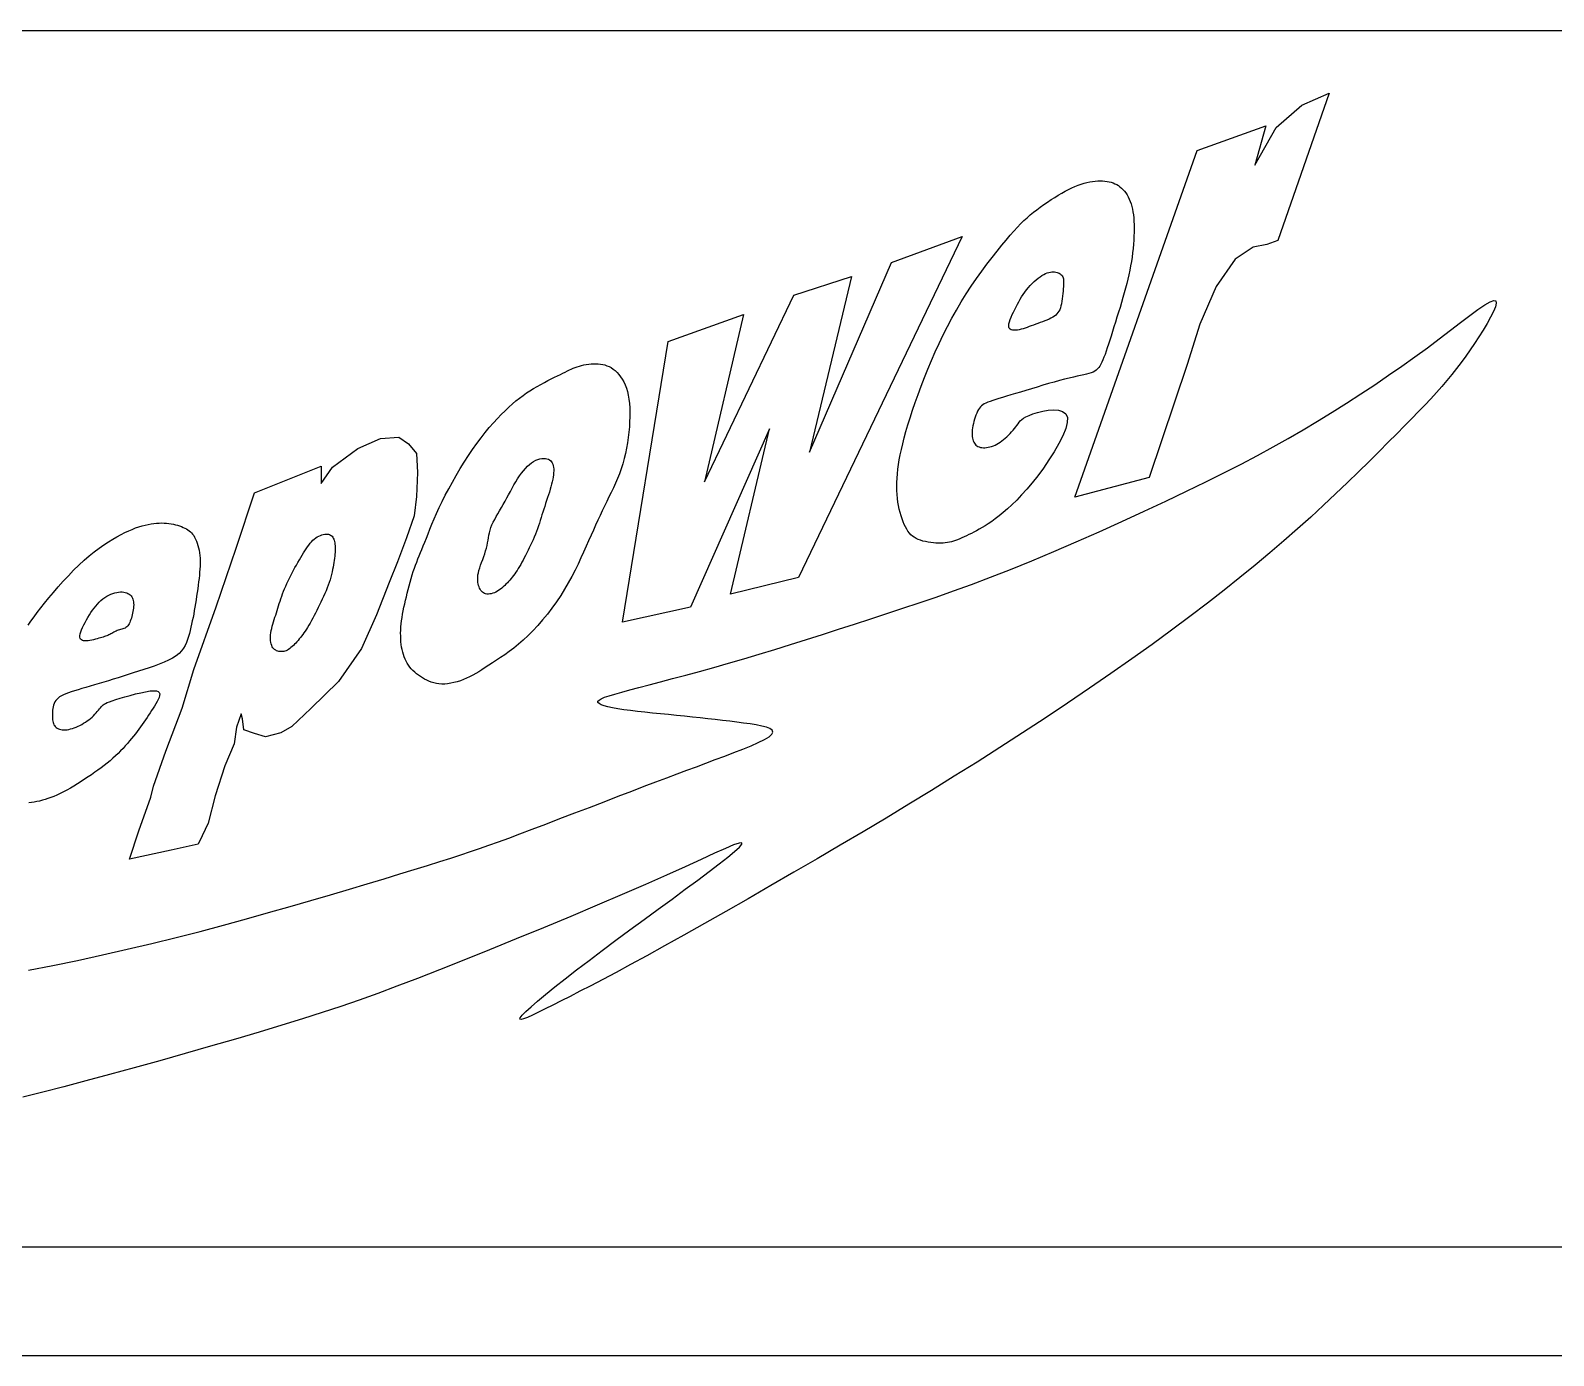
# Model space of a CAD drawing. Extents: x 889 to 1176, y 251 to 455.
# Drawn here: x 906.59 to 924.11, y 251.2 to 266.44 of the extents above; entities that cross this region are included whole.
import ezdxf

# ---------------------------------------------------------------- set-up
doc = ezdxf.new("R2010")
doc.units = 0
doc.layers.add('圖框層', color=7, linetype='CONTINUOUS')
doc.layers.add('輪廓線層', color=7, linetype='CONTINUOUS')

msp = doc.modelspace()

# ---------------------------------------------------------------- linework, layer by layer
at = {"layer": '圖框層', "color": 7}
for p, q in [((890.321, 266.445), (1174.821, 266.445)), ((890.321, 252.445), (1174.821, 252.445)), ((889.071, 251.195), (1176.071, 251.195))]:
    msp.add_line(p, q, dxfattribs=at)
at = {"layer": '輪廓線層', "color": 116}
for points in [[(920.229, 263.497), (920.042, 263.064), (919.894, 262.601), (919.46, 261.301), (918.602, 261.074), (920.012, 265.063), (920.801, 265.349), (920.672, 264.896), (920.919, 265.329), (921.215, 265.585), (921.53, 265.723), (920.939, 264.029), (920.81, 263.98), (920.653, 263.95), (920.446, 263.812)], [(919.02, 262.928), (919.005, 262.88), (918.99, 262.835), (918.976, 262.792), (918.963, 262.753), (918.951, 262.717), (918.938, 262.684), (918.926, 262.654), (918.915, 262.627), (918.903, 262.603), (918.891, 262.583), (918.878, 262.565), (918.864, 262.549), (918.849, 262.536), (918.832, 262.524), (918.813, 262.514), (918.791, 262.505), (918.766, 262.497), (918.737, 262.489), (918.706, 262.481), (918.67, 262.473), (918.631, 262.465), (918.587, 262.455), (918.539, 262.444), (918.486, 262.431), (918.428, 262.415), (918.366, 262.398), (918.302, 262.38), (918.236, 262.361), (918.169, 262.341), (918.103, 262.321), (918.039, 262.302), (917.978, 262.283), (917.92, 262.266), (917.867, 262.25), (917.817, 262.235), (917.772, 262.222), (917.73, 262.209), (917.693, 262.197), (917.659, 262.186), (917.63, 262.176), (917.604, 262.166), (917.581, 262.156), (917.562, 262.147), (917.545, 262.136), (917.531, 262.125), (917.518, 262.113), (917.506, 262.098), (917.495, 262.082), (917.485, 262.063), (917.475, 262.042), (917.466, 262.019), (917.457, 261.995), (917.449, 261.971), (917.442, 261.946), (917.436, 261.921), (917.431, 261.896), (917.427, 261.873), (917.424, 261.85), (917.422, 261.829), (917.422, 261.808), (917.422, 261.789), (917.424, 261.771), (917.426, 261.753), (917.43, 261.737), (917.435, 261.722), (917.441, 261.708), (917.448, 261.695), (917.456, 261.684), (917.466, 261.673), (917.477, 261.664), (917.489, 261.657), (917.502, 261.651), (917.517, 261.647), (917.534, 261.644), (917.551, 261.643), (917.569, 261.643), (917.588, 261.645), (917.607, 261.648), (917.627, 261.652), (917.646, 261.658), (917.666, 261.665), (917.686, 261.674), (917.705, 261.684), (917.725, 261.695), (917.744, 261.707), (917.763, 261.721), (917.783, 261.736), (917.802, 261.752), (917.821, 261.769), (917.84, 261.787), (917.858, 261.805), (917.876, 261.824), (917.893, 261.844), (917.909, 261.863), (917.924, 261.882), (917.937, 261.9), (917.95, 261.918), (917.962, 261.935), (917.976, 261.951), (917.993, 261.967), (918.014, 261.983), (918.041, 261.999), (918.076, 262.015), (918.12, 262.032), (918.174, 262.048), (918.234, 262.063), (918.296, 262.073), (918.358, 262.078), (918.415, 262.074), (918.463, 262.06), (918.498, 262.034), (918.517, 261.992), (918.516, 261.934), (918.498, 261.863), (918.465, 261.781), (918.42, 261.691), (918.366, 261.597), (918.305, 261.502), (918.241, 261.408), (918.176, 261.319), (918.112, 261.238), (918.051, 261.165), (917.991, 261.099), (917.935, 261.039), (917.88, 260.986), (917.828, 260.938), (917.779, 260.896), (917.732, 260.858), (917.688, 260.824), (917.647, 260.795), (917.608, 260.768), (917.572, 260.745), (917.537, 260.724), (917.504, 260.705), (917.472, 260.688), (917.442, 260.672), (917.413, 260.657), (917.384, 260.643), (917.357, 260.629), (917.33, 260.617), (917.305, 260.605), (917.279, 260.594), (917.255, 260.584), (917.231, 260.575), (917.207, 260.568), (917.184, 260.561), (917.161, 260.555), (917.137, 260.551), (917.113, 260.547), (917.088, 260.545), (917.062, 260.544), (917.035, 260.544), (917.006, 260.545), (916.977, 260.548), (916.946, 260.551), (916.916, 260.556), (916.886, 260.562), (916.856, 260.569), (916.828, 260.578), (916.802, 260.587), (916.778, 260.599), (916.756, 260.612), (916.736, 260.626), (916.717, 260.642), (916.7, 260.661), (916.684, 260.682), (916.669, 260.705), (916.655, 260.731), (916.641, 260.759), (916.628, 260.79), (916.616, 260.823), (916.604, 260.859), (916.594, 260.896), (916.584, 260.935), (916.576, 260.976), (916.569, 261.017), (916.563, 261.06), (916.559, 261.104), (916.557, 261.149), (916.556, 261.195), (916.556, 261.243), (916.558, 261.292), (916.562, 261.342), (916.568, 261.394), (916.575, 261.448), (916.584, 261.504), (916.595, 261.562), (916.608, 261.623), (916.623, 261.688), (916.641, 261.756), (916.661, 261.828), (916.684, 261.905), (916.709, 261.987), (916.737, 262.074), (916.768, 262.164), (916.801, 262.257), (916.836, 262.352), (916.873, 262.449), (916.913, 262.548), (916.954, 262.646), (916.997, 262.745), (917.042, 262.843), (917.089, 262.94), (917.138, 263.037), (917.189, 263.133), (917.242, 263.227), (917.297, 263.32), (917.354, 263.412), (917.412, 263.502), (917.472, 263.59), (917.532, 263.674), (917.592, 263.756), (917.651, 263.833), (917.708, 263.905), (917.762, 263.972), (917.812, 264.033), (917.859, 264.087), (917.902, 264.136), (917.942, 264.18), (917.98, 264.22), (918.017, 264.256), (918.053, 264.29), (918.09, 264.321), (918.127, 264.352), (918.166, 264.382), (918.206, 264.412), (918.247, 264.442), (918.289, 264.47), (918.33, 264.498), (918.372, 264.524), (918.413, 264.549), (918.454, 264.573), (918.493, 264.594), (918.532, 264.614), (918.569, 264.632), (918.605, 264.649), (918.641, 264.663), (918.675, 264.676), (918.709, 264.686), (918.742, 264.695), (918.774, 264.702), (918.805, 264.708), (918.836, 264.711), (918.866, 264.713), (918.894, 264.714), (918.922, 264.713), (918.949, 264.711), (918.974, 264.707), (918.998, 264.703), (919.021, 264.697), (919.044, 264.69), (919.065, 264.681), (919.085, 264.671), (919.104, 264.66), (919.122, 264.646), (919.14, 264.631), (919.157, 264.614), (919.174, 264.596), (919.189, 264.575), (919.204, 264.553), (919.217, 264.53), (919.23, 264.504), (919.241, 264.478), (919.251, 264.45), (919.259, 264.42), (919.266, 264.389), (919.272, 264.357), (919.277, 264.322), (919.28, 264.287), (919.282, 264.249), (919.284, 264.209), (919.284, 264.168), (919.284, 264.124), (919.282, 264.079), (919.28, 264.032), (919.277, 263.984), (919.273, 263.935), (919.267, 263.885), (919.261, 263.835), (919.254, 263.785), (919.245, 263.735), (919.235, 263.685), (919.225, 263.634), (919.213, 263.583), (919.2, 263.532), (919.186, 263.479), (919.172, 263.426), (919.156, 263.371), (919.14, 263.315), (919.123, 263.258), (919.105, 263.201), (919.088, 263.144), (919.07, 263.088), (919.053, 263.032), (919.036, 262.979)], [(914.183, 259.808), (913.402, 259.637), (913.926, 262.865), (914.793, 263.175), (914.343, 261.251), (915.37, 263.4), (916.033, 263.613), (915.552, 261.593), (916.493, 263.774), (917.306, 264.073), (915.424, 260.15), (914.643, 259.958), (915.092, 261.86)], [(918.35, 263.144), (918.329, 263.133), (918.307, 263.122), (918.283, 263.112), (918.258, 263.102), (918.232, 263.092), (918.206, 263.082), (918.179, 263.072), (918.153, 263.063), (918.127, 263.054), (918.102, 263.044), (918.078, 263.036), (918.054, 263.027), (918.031, 263.019), (918.008, 263.012), (917.985, 263.006), (917.963, 263.001), (917.942, 262.997), (917.921, 262.995), (917.902, 262.994), (917.885, 262.996), (917.87, 263), (917.858, 263.007), (917.849, 263.017), (917.844, 263.03), (917.843, 263.047), (917.845, 263.068), (917.851, 263.091), (917.86, 263.117), (917.871, 263.145), (917.883, 263.174), (917.897, 263.203), (917.912, 263.233), (917.927, 263.263), (917.942, 263.293), (917.958, 263.322), (917.974, 263.351), (917.991, 263.379), (918.009, 263.407), (918.028, 263.434), (918.048, 263.46), (918.069, 263.486), (918.09, 263.51), (918.113, 263.534), (918.135, 263.556), (918.158, 263.576), (918.181, 263.594), (918.203, 263.611), (918.225, 263.625), (918.246, 263.637), (918.266, 263.647), (918.285, 263.654), (918.304, 263.66), (918.322, 263.664), (918.339, 263.666), (918.355, 263.666), (918.371, 263.666), (918.386, 263.664), (918.399, 263.66), (918.412, 263.656), (918.424, 263.651), (918.435, 263.644), (918.444, 263.637), (918.453, 263.629), (918.459, 263.62), (918.465, 263.61), (918.468, 263.599), (918.471, 263.587), (918.473, 263.573), (918.473, 263.558), (918.473, 263.54), (918.473, 263.52), (918.471, 263.497), (918.47, 263.472), (918.468, 263.445), (918.465, 263.416), (918.462, 263.386), (918.459, 263.357), (918.454, 263.328), (918.449, 263.3), (918.443, 263.274), (918.437, 263.252), (918.429, 263.231), (918.42, 263.213), (918.409, 263.197), (918.397, 263.182), (918.383, 263.168), (918.368, 263.156)], [(911.321, 258.923), (911.289, 258.925), (911.259, 258.929), (911.229, 258.936), (911.201, 258.944), (911.174, 258.955), (911.148, 258.966), (911.123, 258.979), (911.099, 258.993), (911.075, 259.008), (911.053, 259.024), (911.031, 259.041), (911.01, 259.059), (910.99, 259.078), (910.971, 259.097), (910.954, 259.118), (910.938, 259.14), (910.924, 259.162), (910.911, 259.186), (910.9, 259.211), (910.889, 259.236), (910.88, 259.263), (910.873, 259.29), (910.866, 259.319), (910.86, 259.348), (910.856, 259.379), (910.852, 259.41), (910.85, 259.442), (910.849, 259.476), (910.848, 259.509), (910.849, 259.544), (910.851, 259.58), (910.854, 259.616), (910.859, 259.652), (910.864, 259.69), (910.871, 259.728), (910.878, 259.767), (910.886, 259.806), (910.895, 259.847), (910.904, 259.887), (910.914, 259.928), (910.924, 259.97), (910.935, 260.012), (910.946, 260.054), (910.957, 260.096), (910.969, 260.137), (910.981, 260.178), (910.994, 260.217), (911.006, 260.255), (911.019, 260.292), (911.033, 260.327), (911.047, 260.363), (911.061, 260.398), (911.076, 260.435), (911.092, 260.473), (911.108, 260.513), (911.126, 260.556), (911.144, 260.602), (911.164, 260.652), (911.185, 260.706), (911.208, 260.763), (911.233, 260.823), (911.261, 260.886), (911.291, 260.953), (911.325, 261.022), (911.361, 261.095), (911.401, 261.171), (911.443, 261.247), (911.487, 261.324), (911.533, 261.402), (911.58, 261.478), (911.628, 261.552), (911.676, 261.623), (911.724, 261.691), (911.773, 261.755), (911.82, 261.816), (911.868, 261.874), (911.915, 261.928), (911.961, 261.978), (912.006, 262.025), (912.05, 262.069), (912.092, 262.11), (912.134, 262.147), (912.175, 262.182), (912.216, 262.214), (912.256, 262.245), (912.296, 262.273), (912.336, 262.299), (912.377, 262.325), (912.419, 262.349), (912.46, 262.372), (912.502, 262.394), (912.542, 262.415), (912.581, 262.434), (912.619, 262.453), (912.654, 262.47), (912.686, 262.486), (912.715, 262.501), (912.742, 262.514), (912.766, 262.526), (912.789, 262.538), (912.811, 262.548), (912.833, 262.558), (912.856, 262.566), (912.879, 262.574), (912.904, 262.582), (912.93, 262.589), (912.956, 262.595), (912.984, 262.6), (913.012, 262.604), (913.04, 262.607), (913.068, 262.609), (913.095, 262.609), (913.122, 262.608), (913.148, 262.606), (913.173, 262.601), (913.197, 262.595), (913.221, 262.587), (913.245, 262.576), (913.268, 262.564), (913.291, 262.548), (913.314, 262.53), (913.337, 262.51), (913.358, 262.486), (913.379, 262.46), (913.398, 262.432), (913.416, 262.4), (913.432, 262.366), (913.446, 262.329), (913.458, 262.289), (913.467, 262.246), (913.474, 262.201), (913.48, 262.153), (913.483, 262.103), (913.484, 262.051), (913.484, 261.997), (913.482, 261.94), (913.479, 261.882), (913.473, 261.822), (913.466, 261.761), (913.458, 261.7), (913.447, 261.639), (913.435, 261.578), (913.42, 261.517), (913.404, 261.458), (913.385, 261.401), (913.364, 261.344), (913.342, 261.289), (913.319, 261.235), (913.295, 261.182), (913.27, 261.129), (913.244, 261.076), (913.219, 261.024), (913.193, 260.971), (913.168, 260.918), (913.143, 260.864), (913.117, 260.809), (913.091, 260.753), (913.065, 260.695), (913.038, 260.635), (913.011, 260.573), (912.982, 260.509), (912.953, 260.442), (912.922, 260.374), (912.889, 260.304), (912.854, 260.233), (912.817, 260.161), (912.777, 260.088), (912.734, 260.015), (912.689, 259.942), (912.64, 259.87), (912.589, 259.798), (912.536, 259.729), (912.481, 259.661), (912.426, 259.597), (912.37, 259.536), (912.314, 259.48), (912.258, 259.428), (912.203, 259.381), (912.149, 259.337), (912.096, 259.298), (912.045, 259.261), (911.996, 259.228), (911.949, 259.196), (911.904, 259.167), (911.862, 259.139), (911.822, 259.113), (911.784, 259.088), (911.748, 259.065), (911.712, 259.044), (911.677, 259.024), (911.642, 259.006), (911.607, 258.989), (911.571, 258.974), (911.535, 258.96), (911.498, 258.949), (911.461, 258.939), (911.425, 258.932), (911.389, 258.926), (911.355, 258.923)], [(910.399, 259.331), (910.132, 258.952), (909.817, 258.64), (909.595, 258.433), (909.47, 258.363), (909.293, 258.314), (909.169, 258.352), (909.045, 258.397), (909.03, 258.521), (909.015, 258.581), (908.962, 258.427), (908.932, 258.236), (908.827, 257.98), (908.714, 257.635), (908.635, 257.323), (908.566, 257.177), (908.521, 257.08), (908.209, 257.012), (907.728, 256.907), (907.837, 257.234), (907.976, 257.621), (908.006, 257.748), (908.146, 258.149), (908.334, 258.645), (908.469, 259.092), (908.725, 259.813), (908.955, 260.485), (909.166, 261.122), (909.933, 261.43), (909.933, 261.231), (910.065, 261.419), (910.355, 261.633), (910.618, 261.749), (910.828, 261.764), (910.937, 261.686), (911.031, 261.577), (911.043, 261.359), (911.031, 261.081), (911.005, 260.859), (910.915, 260.604), (910.813, 260.329), (910.715, 260.093), (910.572, 259.718)], [(912.028, 260.99), (912.049, 261.027), (912.069, 261.065), (912.09, 261.102), (912.11, 261.14), (912.131, 261.178), (912.151, 261.215), (912.172, 261.251), (912.194, 261.285), (912.216, 261.318), (912.238, 261.349), (912.261, 261.378), (912.284, 261.405), (912.307, 261.429), (912.331, 261.451), (912.355, 261.47), (912.378, 261.486), (912.402, 261.499), (912.426, 261.508), (912.449, 261.515), (912.472, 261.519), (912.493, 261.52), (912.513, 261.519), (912.531, 261.516), (912.548, 261.51), (912.562, 261.502), (912.574, 261.492), (912.584, 261.481), (912.593, 261.467), (912.599, 261.452), (912.604, 261.435), (912.607, 261.417), (912.609, 261.397), (912.609, 261.376), (912.608, 261.354), (912.606, 261.33), (912.602, 261.305), (912.598, 261.279), (912.592, 261.252), (912.585, 261.224), (912.577, 261.194), (912.569, 261.164), (912.559, 261.133), (912.549, 261.101), (912.538, 261.068), (912.527, 261.035), (912.516, 261.002), (912.505, 260.968), (912.495, 260.935), (912.484, 260.902), (912.474, 260.87), (912.464, 260.838), (912.454, 260.806), (912.444, 260.774), (912.433, 260.742), (912.422, 260.71), (912.41, 260.678), (912.398, 260.647), (912.385, 260.615), (912.371, 260.583), (912.357, 260.552), (912.343, 260.522), (912.328, 260.491), (912.314, 260.462), (912.299, 260.433), (912.285, 260.404), (912.271, 260.377), (912.257, 260.35), (912.243, 260.324), (912.229, 260.299), (912.216, 260.276), (912.202, 260.253), (912.188, 260.231), (912.175, 260.211), (912.161, 260.191), (912.147, 260.172), (912.133, 260.154), (912.119, 260.137), (912.105, 260.12), (912.09, 260.104), (912.076, 260.088), (912.06, 260.072), (912.045, 260.057), (912.029, 260.042), (912.012, 260.028), (911.996, 260.015), (911.979, 260.003), (911.961, 259.992), (911.944, 259.982), (911.926, 259.974), (911.908, 259.968), (911.891, 259.963), (911.873, 259.96), (911.857, 259.959), (911.841, 259.959), (911.826, 259.962), (911.812, 259.966), (911.8, 259.972), (911.789, 259.98), (911.779, 259.99), (911.77, 260.001), (911.762, 260.014), (911.756, 260.028), (911.75, 260.043), (911.745, 260.059), (911.741, 260.075), (911.738, 260.093), (911.736, 260.112), (911.735, 260.132), (911.736, 260.154), (911.738, 260.178), (911.743, 260.203), (911.749, 260.23), (911.758, 260.259), (911.768, 260.29), (911.779, 260.322), (911.792, 260.355), (911.804, 260.389), (911.816, 260.422), (911.826, 260.455), (911.836, 260.488), (911.843, 260.519), (911.849, 260.549), (911.854, 260.578), (911.859, 260.607), (911.864, 260.636), (911.87, 260.665), (911.877, 260.694), (911.887, 260.723), (911.899, 260.754), (911.913, 260.785), (911.93, 260.817), (911.948, 260.85), (911.967, 260.883), (911.987, 260.918), (912.008, 260.953)], [(909.991, 260.649), (910.005, 260.648), (910.018, 260.646), (910.03, 260.643), (910.041, 260.638), (910.051, 260.631), (910.059, 260.623), (910.067, 260.614), (910.073, 260.603), (910.079, 260.592), (910.084, 260.578), (910.088, 260.564), (910.091, 260.549), (910.093, 260.532), (910.095, 260.515), (910.096, 260.497), (910.096, 260.478), (910.096, 260.458), (910.095, 260.437), (910.093, 260.416), (910.091, 260.393), (910.088, 260.37), (910.085, 260.346), (910.081, 260.321), (910.077, 260.295), (910.072, 260.269), (910.066, 260.241), (910.06, 260.213), (910.053, 260.183), (910.045, 260.154), (910.036, 260.123), (910.026, 260.092), (910.015, 260.061), (910.003, 260.029), (909.99, 259.997), (909.976, 259.964), (909.962, 259.932), (909.947, 259.899), (909.931, 259.867), (909.915, 259.835), (909.9, 259.803), (909.884, 259.771), (909.868, 259.74), (909.853, 259.71), (909.837, 259.681), (909.822, 259.653), (909.807, 259.625), (909.793, 259.6), (909.778, 259.575), (909.764, 259.553), (909.75, 259.531), (909.736, 259.512), (909.723, 259.493), (909.709, 259.475), (909.696, 259.458), (909.682, 259.442), (909.669, 259.426), (909.656, 259.41), (909.642, 259.395), (909.629, 259.381), (909.615, 259.367), (909.601, 259.354), (909.587, 259.342), (909.573, 259.331), (909.559, 259.322), (909.545, 259.314), (909.531, 259.307), (909.517, 259.302), (909.503, 259.299), (909.489, 259.296), (909.475, 259.296), (909.461, 259.296), (909.448, 259.298), (909.435, 259.301), (909.422, 259.306), (909.411, 259.312), (909.399, 259.32), (909.389, 259.329), (909.38, 259.34), (909.372, 259.353), (909.365, 259.368), (909.36, 259.385), (909.356, 259.403), (909.353, 259.423), (909.352, 259.444), (909.352, 259.467), (909.353, 259.49), (909.356, 259.514), (909.36, 259.538), (909.365, 259.563), (909.371, 259.588), (909.378, 259.614), (909.385, 259.639), (909.393, 259.665), (909.402, 259.691), (909.411, 259.717), (909.419, 259.743), (909.427, 259.77), (909.436, 259.796), (909.444, 259.823), (909.452, 259.85), (909.461, 259.877), (909.47, 259.905), (909.48, 259.933), (909.491, 259.962), (909.502, 259.991), (909.514, 260.02), (909.526, 260.05), (909.54, 260.081), (909.554, 260.111), (909.569, 260.142), (909.584, 260.172), (909.6, 260.203), (909.616, 260.233), (909.632, 260.263), (909.649, 260.293), (909.666, 260.322), (909.683, 260.351), (909.699, 260.379), (909.716, 260.406), (909.732, 260.432), (909.747, 260.457), (909.762, 260.48), (909.777, 260.502), (909.792, 260.523), (909.807, 260.543), (909.823, 260.561), (909.838, 260.577), (909.855, 260.592), (909.872, 260.605), (909.889, 260.616), (909.907, 260.625), (909.925, 260.633), (909.942, 260.64), (909.959, 260.644), (909.976, 260.647)], [(907.601, 259.542), (907.588, 259.538), (907.575, 259.532), (907.563, 259.526), (907.55, 259.519), (907.538, 259.512), (907.526, 259.506), (907.514, 259.499), (907.503, 259.493), (907.491, 259.488), (907.479, 259.482), (907.467, 259.478), (907.455, 259.473), (907.442, 259.469), (907.427, 259.464), (907.412, 259.46), (907.395, 259.455), (907.377, 259.45), (907.357, 259.444), (907.337, 259.439), (907.316, 259.433), (907.295, 259.429), (907.274, 259.425), (907.254, 259.422), (907.235, 259.42), (907.217, 259.42), (907.201, 259.421), (907.188, 259.425), (907.176, 259.43), (907.167, 259.438), (907.161, 259.449), (907.157, 259.463), (907.157, 259.479), (907.161, 259.499), (907.168, 259.522), (907.177, 259.548), (907.189, 259.575), (907.203, 259.603), (907.218, 259.632), (907.234, 259.661), (907.251, 259.69), (907.268, 259.719), (907.286, 259.746), (907.303, 259.772), (907.322, 259.797), (907.341, 259.821), (907.36, 259.844), (907.38, 259.865), (907.401, 259.884), (907.423, 259.902), (907.446, 259.918), (907.468, 259.933), (907.492, 259.946), (907.515, 259.957), (907.538, 259.966), (907.561, 259.973), (907.583, 259.978), (907.604, 259.982), (907.625, 259.983), (907.645, 259.983), (907.663, 259.981), (907.681, 259.977), (907.697, 259.972), (907.712, 259.965), (907.725, 259.957), (907.737, 259.948), (907.747, 259.937), (907.755, 259.926), (907.763, 259.913), (907.768, 259.899), (907.773, 259.885), (907.776, 259.869), (907.777, 259.852), (907.778, 259.834), (907.777, 259.816), (907.775, 259.797), (907.773, 259.778), (907.769, 259.759), (907.765, 259.739), (907.761, 259.72), (907.756, 259.701), (907.751, 259.682), (907.745, 259.664), (907.739, 259.647), (907.733, 259.631), (907.726, 259.616), (907.718, 259.603), (907.709, 259.591), (907.7, 259.581), (907.689, 259.573), (907.678, 259.567), (907.666, 259.561), (907.653, 259.557), (907.64, 259.554), (907.627, 259.55), (907.614, 259.547)]]:
    msp.add_lwpolyline(points, close=True, dxfattribs=at)
at = {"layer": '輪廓線層', "color": 1}
msp.add_lwpolyline([(906.569, 255.63), (906.848, 255.685), (907.131, 255.743), (907.417, 255.805), (907.702, 255.87), (907.986, 255.937), (908.266, 256.006), (908.541, 256.077), (908.811, 256.149), (909.074, 256.22), (909.33, 256.292), (909.578, 256.362), (909.816, 256.431), (910.043, 256.498), (910.259, 256.562), (910.464, 256.623), (910.657, 256.681), (910.838, 256.737), (911.005, 256.788), (911.159, 256.836), (911.3, 256.88), (911.426, 256.921), (911.542, 256.958), (911.651, 256.994), (911.757, 257.03), (911.863, 257.067), (911.973, 257.106), (912.091, 257.149), (912.22, 257.198), (912.363, 257.252), (912.518, 257.311), (912.681, 257.374), (912.85, 257.439), (913.02, 257.504), (913.188, 257.569), (913.351, 257.632), (913.506, 257.692), (913.65, 257.747), (913.784, 257.797), (913.91, 257.845), (914.028, 257.889), (914.142, 257.931), (914.252, 257.972), (914.36, 258.013), (914.467, 258.053), (914.576, 258.093), (914.682, 258.134), (914.784, 258.174), (914.879, 258.213), (914.962, 258.25), (915.032, 258.285), (915.086, 258.317), (915.119, 258.346), (915.131, 258.371), (915.122, 258.392), (915.096, 258.411), (915.055, 258.426), (915.001, 258.44), (914.938, 258.453), (914.867, 258.464), (914.792, 258.474), (914.714, 258.485), (914.634, 258.495), (914.551, 258.505), (914.467, 258.515), (914.382, 258.524), (914.294, 258.534), (914.205, 258.543), (914.114, 258.552), (914.022, 258.562), (913.929, 258.571), (913.837, 258.58), (913.746, 258.589), (913.657, 258.598), (913.572, 258.607), (913.492, 258.617), (913.417, 258.627), (913.348, 258.638), (913.286, 258.649), (913.233, 258.661), (913.189, 258.672), (913.154, 258.685), (913.13, 258.698), (913.117, 258.711), (913.117, 258.725), (913.13, 258.739), (913.155, 258.754), (913.194, 258.771), (913.247, 258.789), (913.312, 258.808), (913.391, 258.831), (913.483, 258.855), (913.588, 258.883), (913.706, 258.914), (913.836, 258.948), (913.977, 258.985), (914.127, 259.026), (914.285, 259.069), (914.45, 259.114), (914.621, 259.163), (914.795, 259.213), (914.972, 259.266), (915.152, 259.321), (915.333, 259.378), (915.516, 259.436), (915.7, 259.495), (915.885, 259.554), (916.07, 259.614), (916.255, 259.674), (916.439, 259.734), (916.625, 259.795), (916.813, 259.857), (917.007, 259.923), (917.207, 259.994), (917.415, 260.07), (917.633, 260.152), (917.864, 260.243), (918.107, 260.342), (918.36, 260.448), (918.619, 260.56), (918.882, 260.676), (919.143, 260.794), (919.4, 260.912), (919.649, 261.028), (919.886, 261.141), (920.109, 261.249), (920.318, 261.353), (920.516, 261.455), (920.703, 261.554), (920.884, 261.651), (921.058, 261.749), (921.228, 261.847), (921.396, 261.947), (921.563, 262.05), (921.729, 262.155), (921.893, 262.261), (922.054, 262.368), (922.212, 262.476), (922.366, 262.583), (922.515, 262.689), (922.658, 262.794), (922.795, 262.896), (922.923, 262.994), (923.041, 263.084), (923.147, 263.165), (923.24, 263.233), (923.318, 263.286), (923.379, 263.322), (923.422, 263.338), (923.446, 263.332), (923.451, 263.306), (923.442, 263.264), (923.419, 263.209), (923.386, 263.144), (923.346, 263.072), (923.3, 262.995), (923.251, 262.918), (923.201, 262.842), (923.151, 262.768), (923.1, 262.695), (923.047, 262.624), (922.994, 262.554), (922.938, 262.484), (922.882, 262.415), (922.823, 262.346), (922.762, 262.277), (922.698, 262.207), (922.63, 262.134), (922.558, 262.058), (922.48, 261.979), (922.397, 261.894), (922.306, 261.803), (922.209, 261.705), (922.102, 261.599), (921.988, 261.486), (921.867, 261.367), (921.738, 261.242), (921.603, 261.113), (921.462, 260.981), (921.316, 260.845), (921.164, 260.709), (921.008, 260.571), (920.846, 260.432), (920.678, 260.291), (920.503, 260.148), (920.32, 260.002), (920.128, 259.852), (919.927, 259.699), (919.715, 259.542), (919.492, 259.38), (919.26, 259.214), (919.019, 259.045), (918.771, 258.874), (918.518, 258.703), (918.261, 258.531), (918.001, 258.36), (917.74, 258.191), (917.478, 258.025), (917.217, 257.861), (916.956, 257.699), (916.694, 257.539), (916.432, 257.381), (916.168, 257.224), (915.904, 257.068), (915.639, 256.912), (915.372, 256.757), (915.106, 256.603), (914.844, 256.452), (914.589, 256.306), (914.342, 256.166), (914.106, 256.034), (913.885, 255.91), (913.68, 255.797), (913.494, 255.695), (913.326, 255.604), (913.173, 255.523), (913.036, 255.451), (912.911, 255.387), (912.798, 255.329), (912.695, 255.276), (912.6, 255.228), (912.512, 255.184), (912.433, 255.145), (912.364, 255.112), (912.307, 255.086), (912.262, 255.069), (912.233, 255.061), (912.219, 255.065), (912.224, 255.082), (912.247, 255.111), (912.289, 255.154), (912.349, 255.209), (912.424, 255.275), (912.516, 255.351), (912.621, 255.437), (912.74, 255.531), (912.872, 255.633), (913.015, 255.742), (913.166, 255.856), (913.325, 255.974), (913.486, 256.093), (913.65, 256.214), (913.812, 256.333), (913.97, 256.449), (914.122, 256.561), (914.265, 256.667), (914.396, 256.765), (914.512, 256.854), (914.611, 256.932), (914.69, 256.997), (914.745, 257.047), (914.774, 257.081), (914.773, 257.096), (914.741, 257.093), (914.678, 257.071), (914.584, 257.031), (914.459, 256.976), (914.304, 256.905), (914.12, 256.821), (913.907, 256.725), (913.665, 256.618), (913.397, 256.501), (913.108, 256.377), (912.804, 256.249), (912.492, 256.119), (912.179, 255.99), (911.871, 255.864), (911.574, 255.745), (911.297, 255.635), (911.042, 255.535), (910.806, 255.445), (910.585, 255.363), (910.371, 255.286), (910.159, 255.213), (909.944, 255.142), (909.719, 255.07), (909.48, 254.996), (909.222, 254.918), (908.948, 254.837), (908.663, 254.754), (908.371, 254.67), (908.077, 254.587), (907.785, 254.507), (907.501, 254.429), (907.229, 254.356), (906.973, 254.288), (906.731, 254.226), (906.502, 254.168)], dxfattribs=at)
at = {"layer": '輪廓線層', "color": 116}
msp.add_lwpolyline([(906.565, 259.6), (906.596, 259.647), (906.631, 259.695), (906.668, 259.746), (906.708, 259.799), (906.753, 259.855), (906.802, 259.914), (906.854, 259.977), (906.91, 260.041), (906.967, 260.106), (907.027, 260.17), (907.087, 260.232), (907.148, 260.292), (907.208, 260.348), (907.266, 260.399), (907.323, 260.445), (907.379, 260.488), (907.433, 260.526), (907.486, 260.56), (907.536, 260.591), (907.585, 260.619), (907.632, 260.644), (907.677, 260.666), (907.72, 260.686), (907.761, 260.703), (907.8, 260.719), (907.838, 260.732), (907.874, 260.743), (907.91, 260.752), (907.944, 260.76), (907.977, 260.766), (908.009, 260.771), (908.04, 260.774), (908.071, 260.776), (908.1, 260.777), (908.129, 260.776), (908.156, 260.775), (908.183, 260.772), (908.21, 260.768), (908.235, 260.763), (908.259, 260.757), (908.283, 260.75), (908.305, 260.743), (908.327, 260.735), (908.347, 260.726), (908.366, 260.717), (908.384, 260.708), (908.4, 260.698), (908.415, 260.687), (908.43, 260.675), (908.443, 260.662), (908.456, 260.647), (908.468, 260.631), (908.479, 260.612), (908.489, 260.592), (908.499, 260.569), (908.509, 260.544), (908.517, 260.518), (908.524, 260.491), (908.53, 260.462), (908.535, 260.433), (908.539, 260.403), (908.542, 260.373), (908.543, 260.342), (908.543, 260.311), (908.541, 260.279), (908.539, 260.245), (908.536, 260.211), (908.533, 260.175), (908.529, 260.138), (908.524, 260.1), (908.519, 260.06), (908.514, 260.019), (908.508, 259.977), (908.502, 259.935), (908.496, 259.893), (908.489, 259.851), (908.482, 259.809), (908.475, 259.769), (908.468, 259.729), (908.46, 259.69), (908.452, 259.652), (908.444, 259.614), (908.436, 259.577), (908.427, 259.541), (908.418, 259.505), (908.409, 259.469), (908.398, 259.435), (908.386, 259.4), (908.37, 259.367), (908.352, 259.335), (908.328, 259.304), (908.3, 259.275), (908.266, 259.247), (908.225, 259.221), (908.179, 259.196), (908.127, 259.173), (908.072, 259.151), (908.014, 259.13), (907.954, 259.109), (907.893, 259.09), (907.832, 259.07), (907.772, 259.051), (907.713, 259.033), (907.655, 259.014), (907.598, 258.996), (907.541, 258.978), (907.486, 258.961), (907.433, 258.945), (907.38, 258.929), (907.328, 258.913), (907.278, 258.898), (907.229, 258.884), (907.183, 258.871), (907.139, 258.857), (907.098, 258.845), (907.06, 258.832), (907.026, 258.82), (906.996, 258.809), (906.969, 258.797), (906.946, 258.786), (906.926, 258.774), (906.908, 258.761), (906.894, 258.747), (906.882, 258.733), (906.871, 258.717), (906.863, 258.7), (906.857, 258.681), (906.851, 258.662), (906.848, 258.642), (906.845, 258.622), (906.843, 258.602), (906.843, 258.582), (906.842, 258.562), (906.843, 258.544), (906.843, 258.527), (906.845, 258.511), (906.847, 258.495), (906.851, 258.481), (906.855, 258.468), (906.861, 258.455), (906.868, 258.444), (906.876, 258.434), (906.887, 258.424), (906.898, 258.416), (906.911, 258.409), (906.925, 258.403), (906.94, 258.399), (906.956, 258.396), (906.974, 258.395), (906.992, 258.396), (907.011, 258.397), (907.031, 258.401), (907.052, 258.406), (907.073, 258.412), (907.094, 258.419), (907.116, 258.427), (907.138, 258.437), (907.16, 258.447), (907.181, 258.459), (907.202, 258.471), (907.223, 258.484), (907.244, 258.498), (907.263, 258.512), (907.282, 258.527), (907.299, 258.543), (907.316, 258.559), (907.331, 258.575), (907.345, 258.591), (907.359, 258.606), (907.371, 258.622), (907.383, 258.636), (907.394, 258.649), (907.404, 258.661), (907.414, 258.672), (907.425, 258.682), (907.437, 258.691), (907.453, 258.699), (907.473, 258.709), (907.499, 258.719), (907.531, 258.73), (907.572, 258.744), (907.621, 258.759), (907.676, 258.776), (907.736, 258.793), (907.798, 258.809), (907.858, 258.823), (907.915, 258.835), (907.966, 258.843), (908.008, 258.846), (908.039, 258.844), (908.06, 258.836), (908.072, 258.824), (908.077, 258.809), (908.076, 258.79), (908.069, 258.768), (908.059, 258.745), (908.046, 258.721), (908.032, 258.695), (908.017, 258.67), (908.001, 258.644), (907.984, 258.618), (907.967, 258.591), (907.949, 258.565), (907.931, 258.538), (907.912, 258.511), (907.894, 258.485), (907.876, 258.458), (907.857, 258.432), (907.838, 258.405), (907.818, 258.378), (907.798, 258.351), (907.776, 258.324), (907.754, 258.296), (907.731, 258.268), (907.707, 258.24), (907.681, 258.211), (907.655, 258.182), (907.627, 258.154), (907.598, 258.125), (907.569, 258.097), (907.538, 258.069), (907.506, 258.041), (907.473, 258.014), (907.439, 257.987), (907.404, 257.96), (907.367, 257.933), (907.33, 257.907), (907.292, 257.88), (907.253, 257.854), (907.213, 257.827), (907.172, 257.801), (907.131, 257.775), (907.09, 257.749), (907.049, 257.725), (907.008, 257.702), (906.969, 257.681), (906.931, 257.662), (906.894, 257.645), (906.858, 257.629), (906.824, 257.616), (906.791, 257.604), (906.759, 257.594), (906.727, 257.585), (906.695, 257.577), (906.664, 257.57), (906.633, 257.564), (906.603, 257.559), (906.572, 257.555)], dxfattribs=at)

doc.saveas('drawing.dxf')
